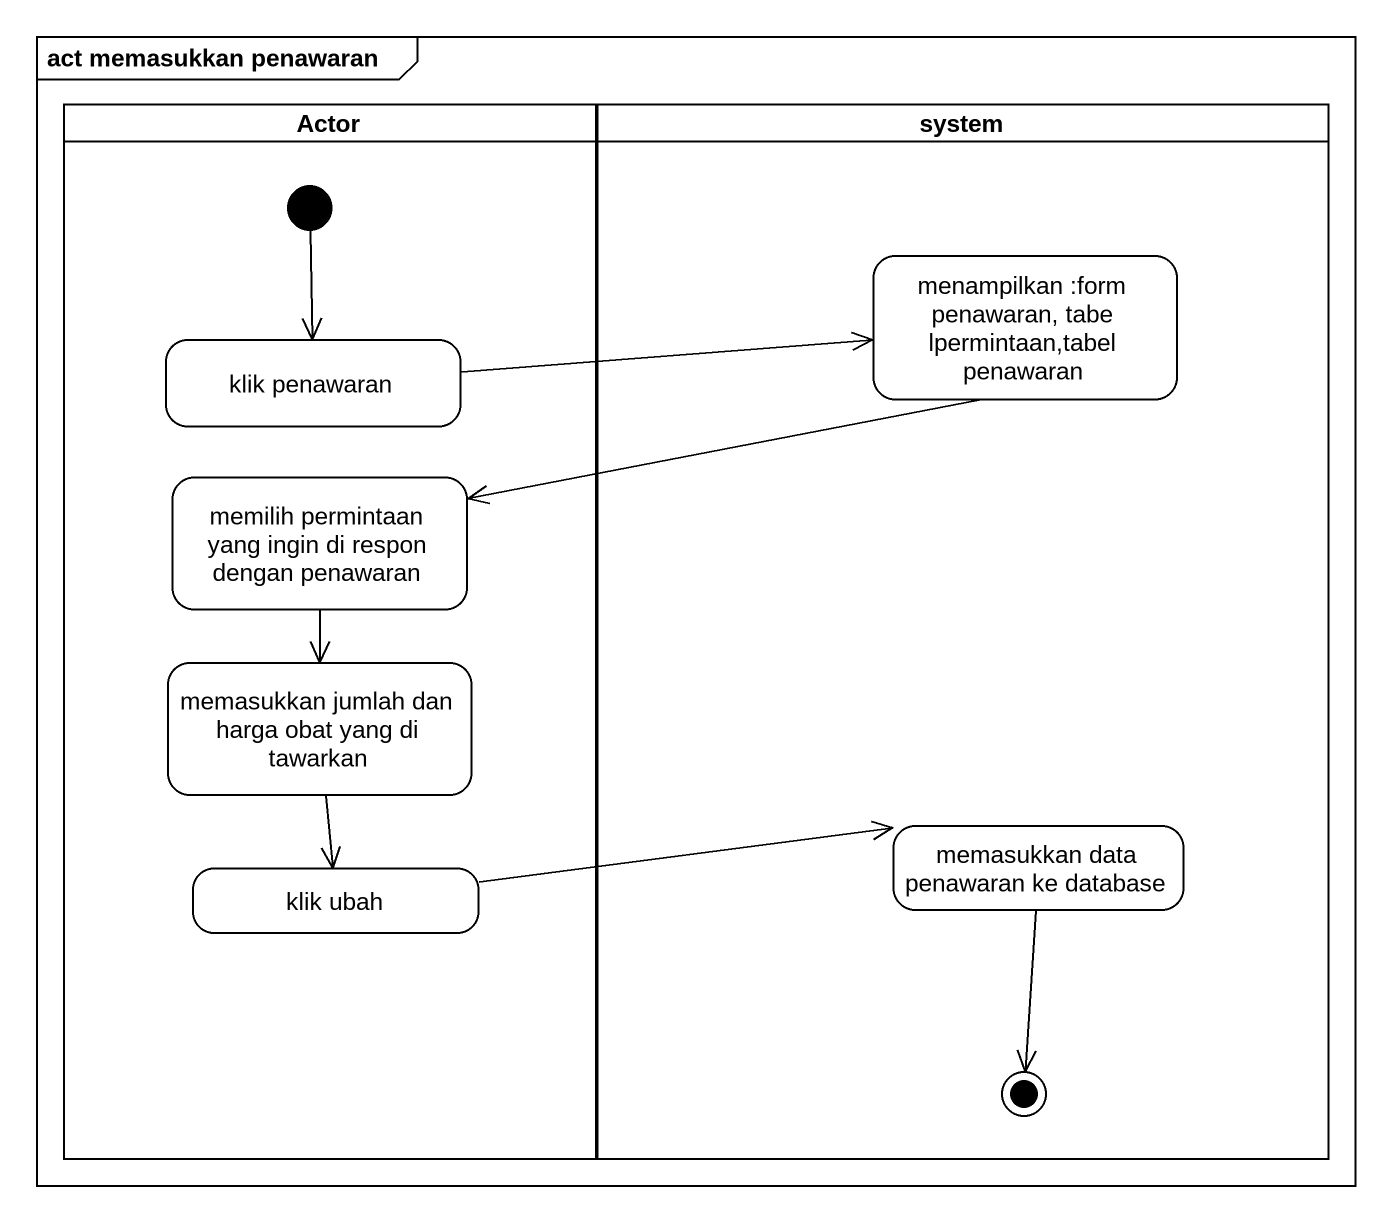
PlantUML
@startuml
mainframe act memasukkan penawaran
hide empty description
state "Actor" as Actor_ <<partition>> {
  state "klik penawaran" as klik_penawaran
  state "memilih permintaan yang ingin di respon dengan penawaran" as memilih_permintaan_yang
  state "memasukkan jumlah dan harga obat yang di tawarkan" as memasukkan_jumlah_dan_harga
  state "klik ubah" as klik_ubah
  [*] --> klik_penawaran
}
state system <<partition>> {
  state "menampilkan :form penawaran, tabe lpermintaan,tabel penawaran" as menampilkan_form_penawaran
  state "memasukkan data penawaran ke database" as memasukkan_data_penawaran
  memasukkan_data_penawaran --> [*]
}
menampilkan_form_penawaran -left-> memilih_permintaan_yang
klik_penawaran -right-> menampilkan_form_penawaran
memilih_permintaan_yang --> memasukkan_jumlah_dan_harga
memasukkan_jumlah_dan_harga --> klik_ubah
klik_ubah -right-> memasukkan_data_penawaran
@enduml
